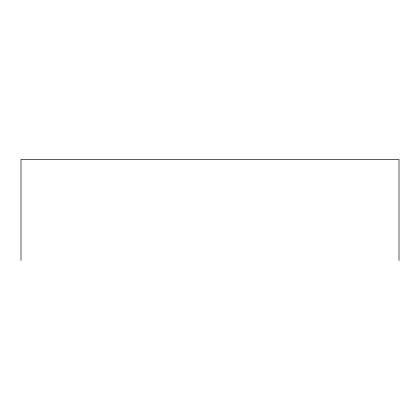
<?xml version="1.0" encoding="UTF-8"?>
<svg xmlns="http://www.w3.org/2000/svg" width="420" height="420" viewBox="0 0 420 420"><rect width="100%" height="100%" fill="white"/><g stroke="black" fill="none" stroke-linecap="round" stroke-linejoin="round"><path stroke-width="0.63" d="M399 260.558L399 159.442L21 159.442L21 260.558"/></g></svg>
